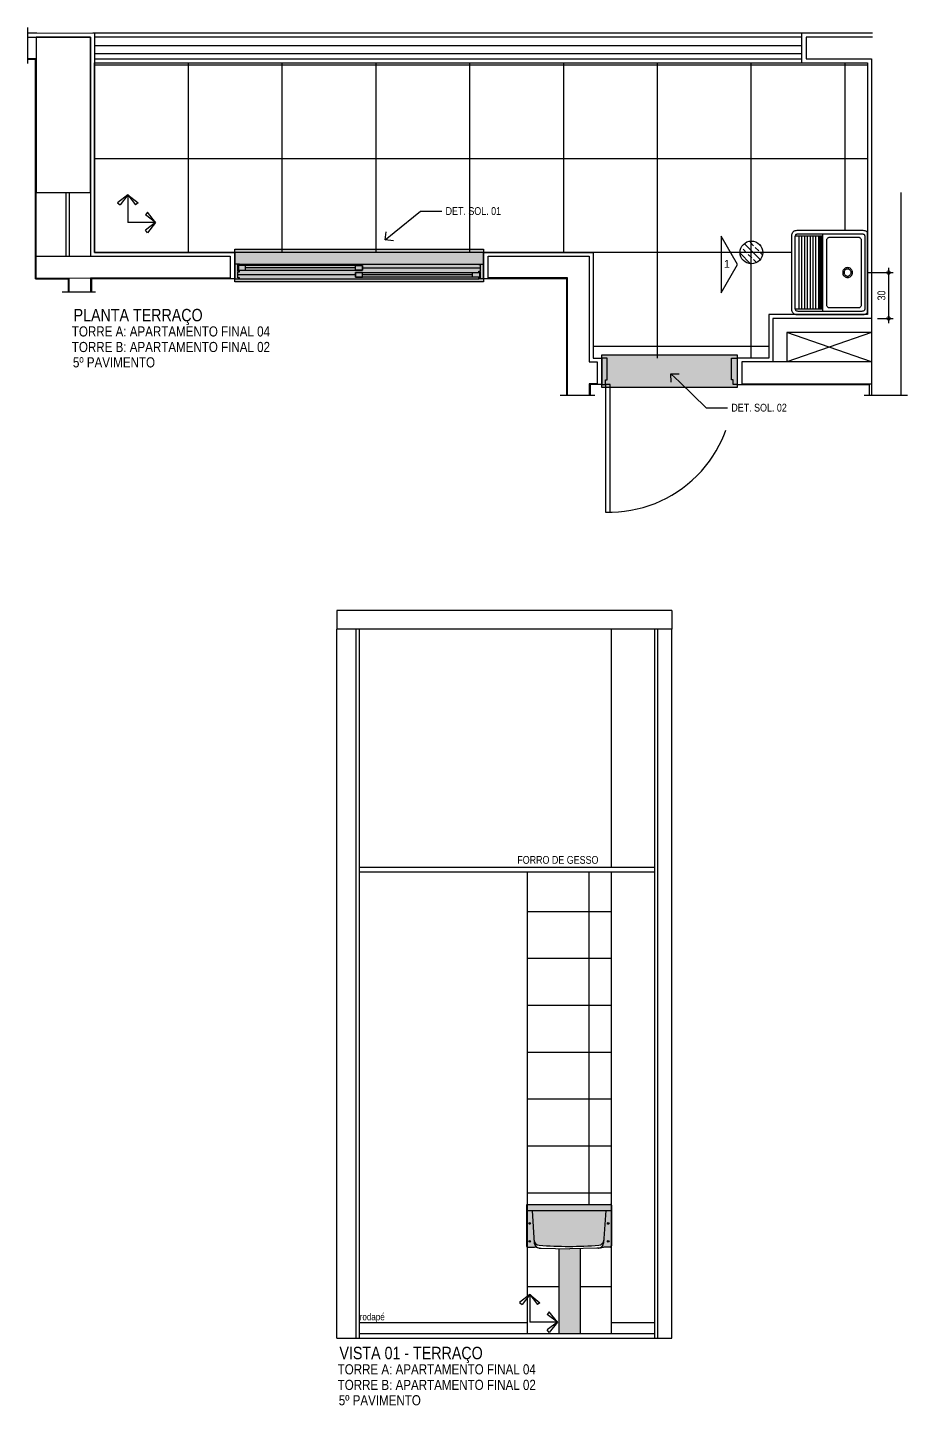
# Model space of a CAD drawing. Header units: metres. Extents: x 3 to 168, y -142 to 28.
# Drawn here: x 41.9 to 47.55, y -87.64 to -78.78 of the extents above; entities that cross this region are included whole.
import ezdxf
from ezdxf import colors
from ezdxf.entities.mleader import LeaderData, LeaderLine
from ezdxf.math import Vec2, Vec3

# ---------------------------------------------------------------- set-up
doc = ezdxf.new("R2010")
doc.units = ezdxf.units.M
doc.linetypes.add('DASHEDX2', pattern=[1.5, 1, -0.5])
for name, color, linetype in [('ARQ-ALV ACAB', 4, 'Continuous'), ('ARQ-ALV OSSO', 5, 'Continuous'), ('ARQ-AUX', 7, 'Continuous'), ('ARQ-AUX1', 1, 'Continuous'), ('ARQ-AUX1 @ 1', 1, 'Continuous'), ('ARQ-AUX2', 2, 'Continuous'), ('ARQ-CAX @ 1', 1, 'Continuous'), ('ARQ-CERÂMICA', 7, 'Continuous'), ('ARQ-DIM', 2, 'Continuous'), ('ARQ-EST', 2, 'Continuous'), ('ARQ-HID', 2, 'Continuous'), ('ARQ-PRJ', 7, 'DASHEDX2'), ('ARQ-SAN', 2, 'Continuous'), ('ARQ-SIM', 1, 'Continuous'), ('ARQ-TXT', 2, 'Continuous')]:
    doc.layers.add(name, color=color, linetype=linetype)
doc.styles.add('Adesa', font='ARIALN.TTF')
doc.styles.add('Arial', font='arial.ttf')
doc.dimstyles.new('ADESA 1-0025', dxfattribs={"dimtxt": 0.05, "dimasz": 0.045, "dimexe": 0.03, "dimexo": 0.04, "dimgap": 0.02, "dimtad": 1, "dimtoh": 1, "dimdec": 0, "dimlfac": 100, "dimzin": 4, "dimtxsty": 'Adesa', "dimblk": 'DOTSMALL', "dimcen": 1, "dimdle": 0.03, "dimclrd": 1, "dimclre": 1, "dimclrt": 256, "dimazin": 1, "dimtm": 1e-09, "dimtfac": 1, "dimtdec": 0, "dimtix": 1, "dimtmove": 2, "dimatfit": 0, "dimldrblk": 'DOTSMALL', "dimfxl": 0.8, "dimtvp": 2, "dimtolj": 1, "dimtzin": 0, "dimarcsym": 0})

# ---------------------------------------------------------------- blocks, each defined once
blk = doc.blocks.new('ARQ-HID-TANQUE')
for p, q in [((-0.2621, -0.0041), (-0.258, 0)), ((-0.258, 0), (0.258, 0)), ((0.258, 0), (0.2621, -0.0041)), ((-0.27, -0.0258), (-0.2695, -0.0199)), ((-0.27, -0.0258), (-0.27, -0.0258)), ((-0.27, -0.4542), (-0.27, -0.0258)), ((-0.2695, -0.0199), (-0.268, -0.0143)), ((-0.268, -0.0143), (-0.2655, -0.009)), ((-0.2655, -0.009), (-0.2621, -0.0041)), ((-0.2475, -0.0328), (-0.2473, -0.0297)), ((-0.2475, -0.0328), (-0.2475, -0.0328)), ((-0.2475, -0.4472), (-0.2475, -0.0328)), ((-0.2473, -0.0297), (-0.2466, -0.0266)), ((-0.2466, -0.0266), (-0.2454, -0.0237)), ((-0.2454, -0.0237), (-0.2439, -0.0211)), ((-0.2439, -0.0211), (-0.242, -0.0189)), ((-0.242, -0.0189), (-0.2398, -0.0171)), ((-0.2398, -0.0171), (-0.2373, -0.0157)), ((-0.2373, -0.0157), (-0.2347, -0.0149)), ((-0.2347, -0.0149), (-0.232, -0.0146)), ((-0.232, -0.0146), (0.232, -0.0146)), ((0.232, -0.0146), (0.2347, -0.0149)), ((0.2347, -0.0149), (0.2373, -0.0157)), ((0.2373, -0.0157), (0.2398, -0.0171)), ((0.2398, -0.0171), (0.242, -0.0189)), ((0.242, -0.0189), (0.2439, -0.0211)), ((0.2439, -0.0211), (0.2454, -0.0237)), ((0.2454, -0.0237), (0.2466, -0.0266)), ((0.2466, -0.0266), (0.2473, -0.0297)), ((0.2473, -0.0297), (0.2475, -0.0328)), ((0.2475, -0.0328), (0.2475, -0.4472)), ((0.2621, -0.0041), (0.2655, -0.009)), ((0.2655, -0.009), (0.268, -0.0143)), ((0.268, -0.0143), (0.2695, -0.0199)), ((0.2695, -0.0199), (0.27, -0.0258)), ((0.27, -0.0258), (0.27, -0.4542)), ((-0.234, -0.2854), (0.234, -0.2854)), ((-0.2695, -0.4601), (-0.27, -0.4542)), ((-0.268, -0.4657), (-0.2695, -0.4601)), ((-0.2655, -0.4711), (-0.268, -0.4657)), ((-0.2621, -0.4759), (-0.2655, -0.4711)), ((-0.258, -0.48), (-0.2621, -0.4759)), ((-0.2532, -0.4834), (-0.258, -0.48)), ((-0.2479, -0.4859), (-0.2532, -0.4834)), ((-0.2422, -0.4874), (-0.2479, -0.4859)), ((-0.2473, -0.4504), (-0.2475, -0.4472)), ((-0.2466, -0.4534), (-0.2473, -0.4504)), ((-0.2454, -0.4563), (-0.2466, -0.4534)), ((-0.2439, -0.4589), (-0.2454, -0.4563)), ((-0.242, -0.4611), (-0.2439, -0.4589)), ((-0.2364, -0.4879), (-0.2422, -0.4874)), ((-0.2398, -0.463), (-0.242, -0.4611)), ((-0.2373, -0.4643), (-0.2398, -0.463)), ((-0.2347, -0.4651), (-0.2373, -0.4643)), ((0.2364, -0.4879), (-0.2364, -0.4879)), ((-0.232, -0.4654), (-0.2347, -0.4651)), ((0.232, -0.4654), (-0.232, -0.4654)), ((0.2347, -0.4651), (0.232, -0.4654)), ((0.2373, -0.4643), (0.2347, -0.4651)), ((0.2422, -0.4874), (0.2364, -0.4879)), ((0.2398, -0.463), (0.2373, -0.4643)), ((0.242, -0.4611), (0.2398, -0.463)), ((0.2439, -0.4589), (0.242, -0.4611)), ((0.2479, -0.4859), (0.2422, -0.4874)), ((0.2454, -0.4563), (0.2439, -0.4589)), ((0.2466, -0.4534), (0.2454, -0.4563)), ((0.2473, -0.4504), (0.2466, -0.4534)), ((0.2475, -0.4472), (0.2473, -0.4504)), ((0.2532, -0.4834), (0.2479, -0.4859)), ((0.258, -0.48), (0.2532, -0.4834)), ((0.2621, -0.4759), (0.258, -0.48)), ((0.2655, -0.4711), (0.2621, -0.4759)), ((0.268, -0.4657), (0.2655, -0.4711)), ((0.2695, -0.4601), (0.268, -0.4657)), ((0.27, -0.4542), (0.2695, -0.4601))]:
    blk.add_line(p, q)
at = {"color": 7}
for p, q in [((-0.225, -0.0544), (-0.2247, -0.0514)), ((-0.225, -0.0544), (-0.225, -0.0544)), ((-0.225, -0.2456), (-0.225, -0.0544)), ((-0.2247, -0.0514), (-0.2238, -0.0485)), ((-0.2238, -0.0485), (-0.2223, -0.0458)), ((-0.2223, -0.0458), (-0.2203, -0.0433)), ((-0.2203, -0.0433), (-0.2179, -0.0412)), ((-0.2179, -0.0412), (-0.215, -0.0394)), ((-0.215, -0.0394), (-0.2118, -0.0382)), ((-0.2118, -0.0382), (-0.2085, -0.0374)), ((-0.2085, -0.0374), (-0.205, -0.0371)), ((-0.205, -0.0371), (0.205, -0.0371)), ((0.205, -0.0371), (0.2085, -0.0374)), ((0.2085, -0.0374), (0.2118, -0.0382)), ((0.2118, -0.0382), (0.215, -0.0394)), ((0.215, -0.0394), (0.2179, -0.0412)), ((0.2179, -0.0412), (0.2203, -0.0433)), ((0.2203, -0.0433), (0.2223, -0.0458)), ((0.2223, -0.0458), (0.2238, -0.0485)), ((0.2238, -0.0485), (0.2247, -0.0514)), ((0.2247, -0.0514), (0.225, -0.0544)), ((0.225, -0.0544), (0.225, -0.2456)), ((-0.0315, -0.1271), (-0.031, -0.1217)), ((-0.031, -0.1326), (-0.0315, -0.1271)), ((-0.031, -0.1217), (-0.0296, -0.1164)), ((-0.0296, -0.1379), (-0.031, -0.1326)), ((-0.0296, -0.1164), (-0.0273, -0.1114)), ((-0.0273, -0.1429), (-0.0296, -0.1379)), ((-0.0273, -0.1114), (-0.0241, -0.1069)), ((-0.0241, -0.1474), (-0.0273, -0.1429)), ((-0.0241, -0.1069), (-0.0202, -0.103)), ((-0.0202, -0.1513), (-0.0241, -0.1474)), ((-0.0225, -0.1271), (-0.0222, -0.1232)), ((-0.0222, -0.131), (-0.0225, -0.1271)), ((-0.0222, -0.1232), (-0.0211, -0.1194)), ((-0.0211, -0.1348), (-0.0222, -0.131)), ((-0.0211, -0.1194), (-0.0195, -0.1159)), ((-0.0195, -0.1384), (-0.0211, -0.1348)), ((-0.0202, -0.103), (-0.0158, -0.0999)), ((-0.0158, -0.1544), (-0.0202, -0.1513)), ((-0.0195, -0.1159), (-0.0172, -0.1127)), ((-0.0172, -0.1416), (-0.0195, -0.1384)), ((-0.0172, -0.1127), (-0.0145, -0.1099)), ((-0.0145, -0.1444), (-0.0172, -0.1416)), ((-0.0158, -0.0999), (-0.0108, -0.0975)), ((-0.0108, -0.1567), (-0.0158, -0.1544)), ((-0.0145, -0.1099), (-0.0113, -0.1076)), ((-0.0113, -0.1466), (-0.0145, -0.1444)), ((-0.0113, -0.1076), (-0.0077, -0.106)), ((-0.0077, -0.1483), (-0.0113, -0.1466)), ((-0.0108, -0.0975), (-0.0055, -0.0961)), ((-0.0055, -0.1582), (-0.0108, -0.1567)), ((-0.0077, -0.106), (-0.0039, -0.105)), ((-0.0039, -0.1493), (-0.0077, -0.1483)), ((-0.0055, -0.0961), (0, -0.0956)), ((0, -0.1586), (-0.0055, -0.1582)), ((-0.0039, -0.105), (0, -0.1046)), ((0, -0.1496), (-0.0039, -0.1493)), ((0, -0.0956), (0.0055, -0.0961)), ((0, -0.1046), (0.0039, -0.105)), ((0.0039, -0.1493), (0, -0.1496)), ((0.0055, -0.1582), (0, -0.1586)), ((0.0039, -0.105), (0.0077, -0.106)), ((0.0077, -0.1483), (0.0039, -0.1493)), ((0.0055, -0.0961), (0.0108, -0.0975)), ((0.0108, -0.1567), (0.0055, -0.1582)), ((0.0077, -0.106), (0.0113, -0.1076)), ((0.0113, -0.1466), (0.0077, -0.1483)), ((0.0108, -0.0975), (0.0158, -0.0999)), ((0.0158, -0.1544), (0.0108, -0.1567)), ((0.0113, -0.1076), (0.0145, -0.1099)), ((0.0145, -0.1444), (0.0113, -0.1466)), ((0.0145, -0.1099), (0.0172, -0.1127)), ((0.0172, -0.1416), (0.0145, -0.1444)), ((0.0158, -0.0999), (0.0202, -0.103)), ((0.0202, -0.1513), (0.0158, -0.1544)), ((0.0172, -0.1127), (0.0195, -0.1159)), ((0.0195, -0.1384), (0.0172, -0.1416)), ((0.0195, -0.1159), (0.0211, -0.1194)), ((0.0211, -0.1348), (0.0195, -0.1384)), ((0.0202, -0.103), (0.0241, -0.1069)), ((0.0241, -0.1474), (0.0202, -0.1513)), ((0.0211, -0.1194), (0.0222, -0.1232)), ((0.0222, -0.131), (0.0211, -0.1348)), ((0.0222, -0.1232), (0.0225, -0.1271)), ((0.0225, -0.1271), (0.0222, -0.131)), ((0.0241, -0.1069), (0.0273, -0.1114)), ((0.0273, -0.1429), (0.0241, -0.1474)), ((0.0273, -0.1114), (0.0296, -0.1164)), ((0.0296, -0.1379), (0.0273, -0.1429)), ((0.0296, -0.1164), (0.031, -0.1217)), ((0.031, -0.1326), (0.0296, -0.1379)), ((0.031, -0.1217), (0.0315, -0.1271)), ((0.0315, -0.1271), (0.031, -0.1326)), ((-0.2247, -0.2486), (-0.225, -0.2456)), ((-0.2238, -0.2515), (-0.2247, -0.2486)), ((-0.2223, -0.2542), (-0.2238, -0.2515)), ((-0.2203, -0.2567), (-0.2223, -0.2542)), ((-0.2179, -0.2588), (-0.2203, -0.2567)), ((-0.215, -0.2606), (-0.2179, -0.2588)), ((-0.2118, -0.2618), (-0.215, -0.2606)), ((-0.2085, -0.2626), (-0.2118, -0.2618)), ((-0.205, -0.2629), (-0.2085, -0.2626)), ((0.205, -0.2629), (-0.205, -0.2629)), ((0.2085, -0.2626), (0.205, -0.2629)), ((0.2118, -0.2618), (0.2085, -0.2626)), ((0.215, -0.2606), (0.2118, -0.2618)), ((0.2179, -0.2588), (0.215, -0.2606)), ((0.2203, -0.2567), (0.2179, -0.2588)), ((0.2223, -0.2542), (0.2203, -0.2567)), ((0.2238, -0.2515), (0.2223, -0.2542)), ((0.2247, -0.2486), (0.2238, -0.2515)), ((0.225, -0.2456), (0.2247, -0.2486)), ((-0.2475, -0.2854), (0.2475, -0.2854)), ((-0.234, -0.4654), (-0.234, -0.2854)), ((-0.234, -0.2944), (0.234, -0.2944)), ((-0.234, -0.2944), (0.234, -0.2944)), ((-0.234, -0.3034), (0.234, -0.3034)), ((-0.234, -0.3124), (0.234, -0.3124)), ((-0.234, -0.3304), (0.234, -0.3304)), ((-0.234, -0.3484), (0.234, -0.3484)), ((0.234, -0.2854), (0.234, -0.4654)), ((-0.234, -0.3664), (0.234, -0.3664)), ((-0.234, -0.3844), (0.234, -0.3844)), ((-0.234, -0.4024), (0.234, -0.4024)), ((-0.234, -0.4204), (0.234, -0.4204)), ((-0.234, -0.4384), (0.234, -0.4384))]:
    blk.add_line(p, q, dxfattribs=at)
blk = doc.blocks.new('*U23')
at = {"color": 0, "linetype": 'ByBlock', "ltscale": 0.5}
for points in [[(0.02, -0.045), (0.03, -0.045), (0.03, -0.05), (0.02, -0.05), (0.02, -0.09), (0.03, -0.09), (0.03, -0.095), (0.02, -0.095), (0.02, -0.09), (0.03, -0.09), (0.03, -0.095), (0, -0.095), (0, 0), (0.03, 0), (0.03, -0.005), (0.02, -0.005), (0.02, -0.045)], [(1.58, -0.045), (1.57, -0.045), (1.57, -0.05), (1.58, -0.05), (1.58, -0.09), (1.57, -0.09), (1.57, -0.095), (1.58, -0.095), (1.58, -0.09), (1.57, -0.09), (1.57, -0.095), (1.6, -0.095), (1.6, 0), (1.57, 0), (1.57, -0.005), (1.58, -0.005), (1.58, -0.045)], [(0.025, -0.01), (0.07, -0.01), (0.07, -0.04), (0.025, -0.04)], [(0.8225, -0.01), (0.7775, -0.01), (0.7775, -0.04), (0.8225, -0.04)], [(0.7775, -0.055), (0.8225, -0.055), (0.8225, -0.085), (0.7775, -0.085)], [(1.575, -0.055), (1.53, -0.055), (1.53, -0.085), (1.575, -0.085)]]:
    blk.add_lwpolyline(points, close=True, dxfattribs=at)
at = {"color": 8, "linetype": 'ByBlock', "ltscale": 0.5}
for points in [[(1.57, 0), (0.03, 0)], [(0.7775, -0.07), (0.02, -0.07)], [(0.8225, -0.025), (1.58, -0.025)], [(1.57, -0.095), (0.03, -0.095)]]:
    blk.add_lwpolyline(points, dxfattribs=at)
at = {"color": 7, "linetype": 'ByBlock', "ltscale": 0.5}
for points in [[(0.8225, -0.01), (0.8225, -0.04), (0.025, -0.04), (0.025, -0.01)], [(0.7775, -0.055), (0.7775, -0.085), (1.575, -0.085), (1.575, -0.055)]]:
    blk.add_lwpolyline(points, close=True, dxfattribs=at)
for points in [[(0.07, -0.025), (0.7775, -0.025)], [(0.8225, -0.07), (1.53, -0.07)]]:
    blk.add_lwpolyline(points, dxfattribs=at)
blk = doc.blocks.new('*U638')
for points in [[(-0.025, -0.1), (0, -0.1), (0, -0.07), (0.01, -0.07), (0.01, 0.07), (-0.025, 0.07), (-0.025, -0.1)], [(0.845, -0.1), (0.82, -0.1), (0.82, -0.07), (0.81, -0.07), (0.81, 0.07), (0.845, 0.07), (0.845, -0.1)], [(0, -0.1), (0, -0.9204), (0.03, -0.9204), (0.03, -0.1)]]:
    blk.add_lwpolyline(points, close=True)
at = {"layer": 'ARQ-PRJ'}
blk.add_arc((0.0237, -0.1242), 0.7967, 268.29868, 1.74012, dxfattribs=at)
blk = doc.blocks.new('_DotSmall')
at = {"color": 0, "linetype": 'ByBlock', "const_width": 0.5}
blk.add_lwpolyline([(-0.0625, 0, 1), (0.0625, 0, 1)], format="xyb", close=True, dxfattribs=at)
blk = doc.blocks.new('*D210')
at = {"layer": 'ARQ-DIM', "color": 1, "lineweight": -2, "transparency": 16777216}
for p, q in [((47.2998, -80.3517), (47.4633, -80.3517)), ((47.4333, -80.3217), (47.4333, -80.6767)), ((47.3627, -80.6467), (47.4633, -80.6467))]:
    blk.add_line(p, q, dxfattribs=at)
at = {"layer": 'Defpoints', "color": 0, "transparency": 16777216}
for p in [(47.2598, -80.3517, 0), (47.3227, -80.6467), (47.4333, -80.6467)]:
    blk.add_point(p, dxfattribs=at)
at = {"layer": 'ARQ-DIM', "color": 1, "lineweight": -2, "transparency": 16777216, "xscale": 0.045, "yscale": 0.045, "zscale": 0.045}
for p, rotation in [((47.4333, -80.3517), 90), ((47.4333, -80.6467), 270)]:
    blk.add_blockref('_DotSmall', p, dxfattribs=dict(at, rotation=rotation))
at = {"layer": 'ARQ-DIM', "transparency": 16777216, "insert": (47.3878, -80.4992), "char_height": 0.05, "attachment_point": 5, "rotation": 90, "style": 'Adesa'}
blk.add_mtext('\\A1;30', dxfattribs=at)
blk = doc.blocks.new('VISTA')
at = {"layer": 'ARQ-SIM'}
blk.add_lwpolyline([(-0.00525, -0.00909), (-0.00525, 0.00909), (0, 0)], close=True, dxfattribs=at)
at = {"layer": 'ARQ-SIM', "color": 5, "style": 'Adesa'}
blk.add_attdef('4', (-0.0019, -0.00135), '', height=0.0025, rotation=90, dxfattribs=at)
blk = doc.blocks.new('A$C43602C2A')
h = blk.add_hatch(color=255)
h.paths.add_polyline_path([(14, 109.7), (0, 109.5), (-14, 109.7), (-14, 0.6), (14, 0.6)])
h.paths.add_polyline_path([(46.3, 158.6), (-48.3, 158.6), (-45.9, 120.5, 0.371221), (-39.5, 114, 0.040301), (37.5, 114, 0.372521), (43.9, 120.6)])
h.paths.add_polyline_path([(53.5, 165.6, 0.414214), (52.5, 166.6), (-54.5, 166.6, 0.414214), (-55.5, 165.6), (-55.5, 159.6, 0.414214), (-54.5, 158.6), (52.5, 158.6, 0.414214), (53.5, 159.6)])
h.paths.add_polyline_path([(53.5, 159.6, -0.414214), (52.5, 158.6), (46.3, 158.6), (43.9, 120.6), (43.6, 116.8, -0.301186), (39, 110.7), (43.3, 111.6), (51.9, 111.6, 0.415833), (53.5, 113.2)])
h.paths.add_polyline_path([(50.6, 142, -1), (48.4, 142, -1)], flags=16)
h.paths.add_polyline_path([(50.6, 119, -1), (48.4, 119, -1)], flags=16)
h.paths.add_polyline_path([(-48.3, 158.6), (-54.5, 158.6, -0.414214), (-55.5, 159.6), (-55.5, 113.2, 0.414214), (-53.9, 111.6), (-45.3, 111.6), (-41, 110.7, -0.298569), (-45.6, 116.8)])
h.paths.add_polyline_path([(-52.6, 142, -1), (-50.4, 142, -1)], flags=16)
h.paths.add_polyline_path([(-50.4, 119, -1), (-52.6, 119, -1)], flags=16)
at = {"layer": 'ARQ-EST'}
for p, q in [((-14, 109.7), (-14, 0.6)), ((14, 0.6), (14, 109.7)), ((-14, 0.6), (14, 0.6))]:
    blk.add_line(p, q, dxfattribs=at)
at = {"layer": 'ARQ-SAN'}
for p, q in [((-55.5, 165.6), (-55.5, 113.2)), ((-54.5, 166.6), (52.5, 166.6)), ((53.5, 165.6), (53.5, 113.2)), ((-54.5, 158.6), (52.5, 158.6)), ((-48.3, 158.6), (-45.6, 116.8)), ((46.3, 158.6), (43.6, 116.8)), ((-36.7, 110.1), (0, 109.5)), ((34.7, 110.1), (0, 109.5))]:
    blk.add_line(p, q, dxfattribs=at)
at = {"layer": 'ARQ-SAN', "ltscale": 0.215}
blk.add_line((-53.9, 111.6), (-45.3, 111.6), dxfattribs=at)
at = {"layer": 'ARQ-SAN', "ltscale": 0.155799}
blk.add_line((-39.2, 110.3), (-45.3, 111.6), dxfattribs=at)
at = {"layer": 'ARQ-SAN', "ltscale": 0.062255}
blk.add_line((-39.2, 110.3), (-36.7, 110.1), dxfattribs=at)
at = {"layer": 'ARQ-SAN', "ltscale": 0.062257}
blk.add_line((37.2, 110.3), (34.7, 110.1), dxfattribs=at)
at = {"layer": 'ARQ-SAN', "ltscale": 0.1558}
blk.add_line((37.2, 110.3), (43.3, 111.6), dxfattribs=at)
at = {"layer": 'ARQ-SAN', "ltscale": 0.214999}
blk.add_line((51.9, 111.6), (43.3, 111.6), dxfattribs=at)
at = {"layer": 'ARQ-SAN'}
for centre in [(-51.5, 142), (49.5, 142), (-51.5, 119), (49.5, 119)]:
    blk.add_circle(centre, 1.1, dxfattribs=at)
for centre, radius, start, end in [((-54.5, 165.6), 1, 90, 180), ((-54.5, 159.6), 1, 180, 270), ((52.5, 165.6), 1, 0, 90), ((52.5, 159.6), 1, 270, 0), ((-53.9, 113.2), 1.6, 180, 270), ((-38.9, 121), 7, 183.6522, 265.2611), ((-38.6, 117.3), 7, 183.6522, 265.4326), ((-1, 590.5), 478, 265.3841, 274.6159), ((36.6, 117.3), 7, 274.5674, 356.3478), ((36.9, 121), 7, 274.739, 356.3478), ((51.9, 113.2), 1.6, 270, 0)]:
    blk.add_arc(centre, radius, start, end, dxfattribs=at)
blk = doc.blocks.new('PL RALO')
at = {"layer": 'ARQ-AUX2'}
h = blk.add_hatch(dxfattribs=at)
h.set_pattern_fill('BRASS', color=8, scale=0.01, angle=315)
h.set_pattern_definition([(315, (-278.116365, 1040.018154), (0.0449012806, 0.0449012806), []), (315, (-278.093914, 1040.040605), (0.0449012806, 0.0449012806), [0.03175, -0.015875])])
edge = h.paths.add_edge_path()
edge.add_arc((0, 0), 0.0729, 270, 630)
blk.add_circle((0, 0), 0.0729, dxfattribs=at)
blk = doc.blocks.new('Seta para pag.piso')
for p, q in [((0, 0.1126), (-0.0418, 0.0796)), ((0, 0.1126), (-0.0312, 0.0715)), ((0, 0.1126), (0, 0)), ((0, 0.1126), (0.0418, 0.0795)), ((0, 0.1126), (0.0312, 0.0715)), ((-0.0418, 0.0796), (-0.0312, 0.0715)), ((0.0418, 0.0795), (0.0312, 0.0715)), ((-0.1126, 0), (-0.0795, 0.0418)), ((-0.1126, 0), (-0.0715, 0.0312)), ((-0.1126, 0), (0, 0)), ((-0.1126, 0), (-0.0796, -0.0418)), ((-0.1126, 0), (-0.0715, -0.0312)), ((-0.0795, 0.0418), (-0.0715, 0.0312)), ((-0.0796, -0.0418), (-0.0715, -0.0312))]:
    blk.add_line(p, q)
blk = doc.blocks.new('_Open90')
at = {"color": 0, "linetype": 'ByBlock', "lineweight": -2}
for p, q in [((0, 0), (-1, 0)), ((-0.5, 0.5), (0, 0)), ((0, 0), (-0.5, -0.5))]:
    blk.add_line(p, q, dxfattribs=at)
blk = doc.blocks.new('AREAS MOLHADAS')
at = {"layer": 'ARQ-AUX1'}
h = blk.add_hatch(color=254, dxfattribs=at)
h.dxf.hatch_style = 1
h.paths.add_polyline_path([(43.229, -80.2017), (44.829, -80.2017), (44.829, -80.4117), (43.229, -80.4117)])
h = blk.add_hatch(color=254, dxfattribs=at)
h.dxf.hatch_style = 1
h.paths.add_polyline_path([(45.589, -80.8817), (46.459, -80.8817), (46.459, -81.0917), (45.589, -81.0917)])
at = {"layer": 'ARQ-CERÂMICA'}
h = blk.add_hatch(dxfattribs=at)
h.set_pattern_fill('NET', color=256, scale=0.19)
h.set_pattern_definition([(0, (42.32766, -80.2217), (0, 0.60325), []), (90, (42.32766, -80.2217), (-0.60325, 4e-17), [])])
h.paths.add_polyline_path([(47.2977, -79.0017), (46.8727, -79.0017), (42.3277, -79.0017), (42.3277, -80.2217), (43.229, -80.2217), (44.829, -80.2217), (45.534, -80.2217), (45.534, -80.9017), (45.589, -80.9017), (45.624, -80.9017), (46.424, -80.9017), (46.459, -80.9017), (46.459, -80.9017), (46.6639, -80.9017), (46.664, -80.6217), (46.8355, -80.6217), (46.8231, -80.6159), (46.8148, -80.6076), (46.8098, -80.5968), (46.809, -80.588), (46.809, -80.1082), (46.8148, -80.0958), (46.8232, -80.0874), (46.8339, -80.0824), (46.8427, -80.0817), (47.2783, -80.0817), (47.2907, -80.0874), (47.2977, -80.0944)])
h = blk.add_hatch(dxfattribs=at)
h.set_pattern_fill('LINE', color=256, scale=0.125, angle=90)
h.set_pattern_definition([(90, (45.11076, -87.1762), (-0.396875, 2e-17), [])])
h.paths.add_polyline_path([(45.6508, -84.2062), (45.1108, -84.2062), (45.1108, -86.3462), (45.6508, -86.3462)])
h.paths.add_polyline_path([(45.3133, -86.6307), (45.1996, -86.6287), (45.1872, -86.6277, -0.065469), (45.1783, -86.6258), (45.1568, -86.6212), (45.1108, -86.6212), (45.1108, -87.1762), (45.3133, -87.1762)])
h = blk.add_hatch(dxfattribs=at)
h.set_pattern_fill('LINE', color=256, scale=0.095)
h.set_pattern_definition([(0, (45.11076, -87.17622), (0, 0.301625), [])])
h.paths.add_polyline_path([(45.3133, -86.6307), (45.1996, -86.6287), (45.1872, -86.6277, -0.065469), (45.1783, -86.6258), (45.1568, -86.6212), (45.1108, -86.6212), (45.1108, -87.1762), (45.3133, -87.1762)])
h.paths.add_polyline_path([(45.6508, -86.6132, -0.414214), (45.6428, -86.6212), (45.6428, -86.6212), (45.5998, -86.6212), (45.5782, -86.6258, -0.06547), (45.5693, -86.6277), (45.5569, -86.6287), (45.4533, -86.6306), (45.4533, -87.1762), (45.6508, -87.1762)])
h.paths.add_polyline_path([(45.6508, -84.2062), (45.1108, -84.2062), (45.1108, -86.3462), (45.6508, -86.3462)])
at = {"layer": 'ARQ-ALV ACAB'}
for p, q in [((46.8727, -78.8117, 0), (42.316, -78.8117)), ((42.3277, -79.0017, 0), (46.8727, -79.0017, 0)), ((44.0308, -87.2062), (44.0308, -82.6462, 0)), ((45.9308, -87.2062), (45.9308, -82.6462, 0)), ((44.0308, -87.1762), (45.9308, -87.1762))]:
    blk.add_line(p, q, dxfattribs=at)
for points in [[(41.8971, -78.8105), (41.9571, -78.8105)], [(41.9571, -78.8105), (42.3277, -78.8117), (42.3277, -80.2217), (43.229, -80.2217), (43.229, -80.3917), (42.3077, -80.3919), (42.3077, -80.478)], [(47.3308, -78.8117), (46.8727, -78.8117), (46.8727, -79.0017), (47.2977, -79.0017), (47.2977, -80.6217)], [(41.9477, -78.9817), (41.8971, -78.9817)], [(45.364, -81.1403), (45.364, -80.3917), (44.829, -80.3917), (44.829, -80.2217), (45.534, -80.2217), (45.534, -80.9017), (45.589, -80.9017), (45.589, -81.0717), (45.514, -81.0717), (45.514, -81.1403)], [(41.9477, -80.3918), (42.1573, -80.3919)], [(47.2977, -80.6217), (46.664, -80.6217), (46.6639, -80.9017)], [(46.6639, -80.9017), (46.459, -80.9017), (46.459, -81.0717), (47.3077, -81.0717)], [(47.3077, -81.0717), (47.3077, -81.1403)]]:
    blk.add_lwpolyline(points, dxfattribs=at)
at = {"layer": 'ARQ-ALV ACAB', "elevation": 0}
for points in [[(41.9477, -80.3918), (41.9477, -80.2367), (41.9477, -78.9817)], [(42.1573, -80.3919), (42.1573, -80.478)]]:
    blk.add_lwpolyline(points, dxfattribs=at)
at = {"layer": 'ARQ-ALV OSSO'}
for p, q in [((43.8857, -87.2062), (43.8857, -82.6462, 0)), ((44.0108, -87.2062), (44.0108, -82.6462, 0)), ((45.9508, -87.2062), (45.9508, -82.6462, 0)), ((46.0408, -87.2062), (46.0408, -82.6462, 0)), ((43.8857, -87.2062), (46.0408, -87.2062))]:
    blk.add_line(p, q, dxfattribs=at)
for points in [[(41.8971, -78.8367), (41.9521, -78.8367)], [(41.9521, -78.8367), (42.3027, -78.8367), (42.3027, -80.2467), (42.3027, -80.2467), (43.199, -80.2467), (43.199, -80.3867), (42.3027, -80.3869), (42.3027, -80.478)], [(47.3308, -78.8367), (46.9027, -78.8367), (46.9027, -78.9767), (47.3227, -78.9767), (47.3227, -81.1403)], [(41.9527, -78.9767), (41.8971, -78.9767)], [(42.1427, -79.8367), (42.1427, -80.2467)], [(42.1642, -79.8367), (42.1642, -80.2467)], [(41.9527, -80.2467), (42.3027, -80.2467)], [(45.369, -81.1403), (45.369, -80.3867), (44.859, -80.3867), (44.859, -80.2467), (45.509, -80.2467), (45.509, -80.9267), (45.559, -80.9267), (45.559, -81.0667), (45.509, -81.0667), (45.509, -81.1403)], [(47.3227, -80.6467), (46.689, -80.6467), (46.6889, -80.9267)], [(47.3209, -80.7367), (46.779, -80.7367), (46.7789, -80.9267)], [(47.3227, -80.9267), (46.489, -80.9267), (46.489, -81.0667), (47.3227, -81.0667)]]:
    blk.add_lwpolyline(points, dxfattribs=at)
blk.add_lwpolyline([(41.9527, -79.8367), (42.3027, -79.8367), (42.3027, -78.8367), (41.9527, -78.8367)], close=True, dxfattribs=at)
at = {"layer": 'ARQ-ALV OSSO', "elevation": 0}
for points in [[(41.9527, -80.3867), (41.9527, -80.2367), (41.9527, -78.9767)], [(47.5127, -79.8367), (47.5127, -81.1403)], [(41.9527, -80.3867), (42.3027, -80.3869)], [(42.1627, -80.3867), (42.1627, -80.478)]]:
    blk.add_lwpolyline(points, dxfattribs=at)
at = {"layer": 'ARQ-AUX'}
for points in [[(41.8971, -78.7755), (41.8971, -79.0065)], [(42.3347, -80.478), (42.1199, -80.478)], [(45.3215, -81.1403), (45.5442, -81.1403)], [(47.2774, -81.1403), (47.5547, -81.1403)]]:
    blk.add_lwpolyline(points, dxfattribs=at)
at = {"layer": 'ARQ-AUX', "elevation": 0}
for points in [[(46.8727, -78.8367), (42.3277, -78.8367)], [(42.3277, -78.9767), (46.8727, -78.9767)]]:
    blk.add_lwpolyline(points, dxfattribs=at)
at = {"layer": 'ARQ-AUX1'}
for p, q in [((44.0308, -84.1762), (45.9308, -84.1762)), ((44.0308, -84.2062), (45.9308, -84.2062))]:
    blk.add_line(p, q, dxfattribs=at)
blk.add_lwpolyline([(43.229, -80.2217), (43.229, -80.2017), (44.829, -80.2017)], dxfattribs=at)
for points in [[(43.229, -80.2017), (44.829, -80.2017), (44.829, -80.4117), (43.229, -80.4117)], [(45.589, -80.8817), (46.459, -80.8817), (46.459, -81.0917), (45.589, -81.0917)]]:
    blk.add_lwpolyline(points, close=True, dxfattribs=at)
at = {"layer": 'ARQ-AUX2'}
for p, q in [((46.0408, -82.5262, 0), (43.8857, -82.5262, 0)), ((46.0408, -82.6462, 0), (43.8857, -82.6462, 0)), ((45.6508, -84.1762), (45.6508, -82.6462, 0)), ((45.6508, -87.1762), (45.6508, -84.2062))]:
    blk.add_line(p, q, dxfattribs=at)
at = {"layer": 'ARQ-AUX2', "elevation": 0}
for points in [[(42.3277, -78.8917), (46.8727, -78.8917)], [(42.3277, -78.9417), (46.8727, -78.9417)], [(43.8857, -82.5262), (43.8857, -82.6462)], [(46.0408, -82.5262), (46.0408, -82.6462)]]:
    blk.add_lwpolyline(points, dxfattribs=at)
at = {"layer": 'ARQ-CERÂMICA'}
for p, q in [((45.1108, -87.1762), (45.1108, -84.2062)), ((44.0308, -87.1062), (45.1108, -87.1062)), ((45.6508, -87.1062), (45.9308, -87.1062))]:
    blk.add_line(p, q, dxfattribs=at)
at = {"layer": 'ARQ-SIM'}
for points in [[(47.3227, -80.7367), (46.7789, -80.9267)], [(47.3227, -80.9267), (46.779, -80.7367)]]:
    blk.add_lwpolyline(points, dxfattribs=at)
at = {"layer": 'ARQ-AUX1 @ 1', "rotation": 180}
blk.add_blockref('*U23', (44.829, -80.3917, 0), dxfattribs=at)
at = {"layer": 'ARQ-AUX2', "xscale": 0.005, "yscale": 0.005, "zscale": 0.005}
blk.add_blockref('A$C43602C2A', (45.3833, -87.1791), dxfattribs=at)
at = {"layer": 'ARQ-CAX @ 1'}
blk.add_blockref('*U638', (45.614, -80.9717), dxfattribs=at)
at = {"layer": 'ARQ-CERÂMICA', "xscale": 1.58230973583663, "yscale": 1.58230973583663, "zscale": 1.58230973583663, "rotation": 270}
for p in [(42.5415, -80.0299), (45.1257, -87.1046)]:
    blk.add_blockref('Seta para pag.piso', p, dxfattribs=at)
at = {"layer": 'ARQ-CERÂMICA'}
blk.add_blockref('PL RALO', (46.5512, -80.2221), dxfattribs=at)
at = {"layer": 'ARQ-HID', "xscale": -1, "rotation": 269.9999377319888}
blk.add_blockref('ARQ-HID-TANQUE', (47.2969, -80.3517, 0), dxfattribs=at)
at = {"layer": 'ARQ-SIM', "ltscale": 0.03}
ref = blk.add_blockref('VISTA', (46.4623, -80.3), dxfattribs=dict(at, xscale=-20.00000000011565, yscale=20.00000000011565, zscale=20.00000000011565, rotation=180))
ref.add_attrib('4', '1', (46.3751, -80.3206), dxfattribs={"color": 3, "height": 0.05, "style": 'Arial'})
at = {"layer": 'ARQ-TXT', "ltscale": 0.5, "style": 'Adesa'}
for s, p in [('PLANTA TERRAÇO', (42.1931, -80.6654)), ('VISTA 01 - TERRAÇO', (43.9024, -87.3425))]:
    blk.add_text(s, height=0.08, dxfattribs=at).set_placement(p)
at = {"layer": 'ARQ-TXT', "style": 'Adesa'}
for s, height, p in [('TORRE A: APARTAMENTO FINAL 04', 0.065, (42.1817, -80.7629, 217.9394)), ('TORRE B: APARTAMENTO FINAL 02 ', 0.065, (42.1817, -80.863, 217.9394)), ('5º PAVIMENTO', 0.065, (42.1888, -80.9618, 326.909)), ('FORRO DE GESSO', 0.05, (45.046, -84.1551, 108.9697)), ('rodapé', 0.045, (44.0331, -87.0922, 108.9697)), ('TORRE A: APARTAMENTO FINAL 04', 0.065, (43.891, -87.44, 217.9394)), ('TORRE B: APARTAMENTO FINAL 02 ', 0.065, (43.891, -87.5401, 217.9394)), ('5º PAVIMENTO', 0.065, (43.8981, -87.6389, 326.909))]:
    blk.add_text(s, height=height, dxfattribs=at).set_placement(p)
at = {"layer": 'ARQ-DIM'}
dim = blk.add_linear_dim(base=(47.43331, -80.6467), p1=(47.25978, -80.35168, 0), p2=(47.32266, -80.6467), angle=90, dimstyle='ADESA 1-0025', dxfattribs=at)
dim.commit()
dim.dimension.update_dxf_attribs({"geometry": '*D210', "text_midpoint": (47.38778, -80.49919)})
at = {"layer": 'ARQ-SIM'}
ml = blk.add_multileader_mtext('Standard', dxfattribs=at)
ml.set_content('DET. SOL. 01', color=2, style='Adesa')
ml.set_leader_properties(color=256)
ml.set_arrow_properties(name='OPEN90')
ml.build(insert=Vec2(0, 0))
ml.multileader.update_dxf_attribs({"text_left_attachment_type": 2, "text_right_attachment_type": 2, "dogleg_length": 0.2, "arrow_head_size": 0.075})
ctx = ml.context
ctx.base_point, ctx.char_height, ctx.arrow_head_size, ctx.landing_gap_size, ctx.plane_origin = Vec3(44.5601, -79.9568, 0), 0.05, 0.075, 0.025, Vec3(44.1268, -80.2568, 0)
ctx.left_attachment, ctx.right_attachment = 2, 2
notes = []
notes.append((ctx, [(0, (1, 1, 0), (44.4243, -79.9568, 0), (1, 0), 0.1358, [(0, [(44.1971, -80.1418, 0)], 0, [])])]))
ctx.mtext.insert, ctx.mtext.flow_direction = Vec3(44.5851, -79.9309, 0), 5
ml = blk.add_multileader_mtext('Standard', dxfattribs=at)
ml.set_content('DET. SOL. 02', color=2, style='Adesa')
ml.set_leader_properties(color=256)
ml.set_arrow_properties(name='OPEN90')
ml.build(insert=Vec2(0, 0))
ml.multileader.update_dxf_attribs({"text_left_attachment_type": 2, "text_right_attachment_type": 2, "dogleg_length": 0.2, "arrow_head_size": 0.075})
ctx = ml.context
ctx.base_point, ctx.char_height, ctx.arrow_head_size, ctx.landing_gap_size, ctx.plane_origin = Vec3(46.3974, -81.2218, 0), 0.05, 0.075, 0.025, Vec3(45.9641, -81.5218, 0)
ctx.left_attachment, ctx.right_attachment = 2, 2
notes.append((ctx, [(0, (1, 1, 0), (46.2616, -81.2218, 0), (1, 0), 0.1358, [(0, [(46.0344, -81.0037, 0)], 0, [])])]))
ctx.mtext.insert, ctx.mtext.flow_direction = Vec3(46.4224, -81.1959, 0), 5
for ctx, leaders in notes:
    for number, flags, end, landing, length, lines in leaders:
        leader = LeaderData()
        leader.index, (leader.has_last_leader_line, leader.has_dogleg_vector, leader.attachment_direction) = number, flags
        leader.last_leader_point, leader.dogleg_vector, leader.dogleg_length = Vec3(end), Vec3(landing), length
        for number, points, colour, breaks in lines:
            line = LeaderLine()
            line.index, line.vertices, line.color, line.breaks = number, Vec3.list(points), colors.encode_raw_color(colour), breaks
            leader.lines.append(line)
        ctx.leaders.append(leader)

msp = doc.modelspace()

# ---------------------------------------------------------------- block references
msp.add_blockref('AREAS MOLHADAS', (0, 0))

doc.saveas('drawing.dxf')
